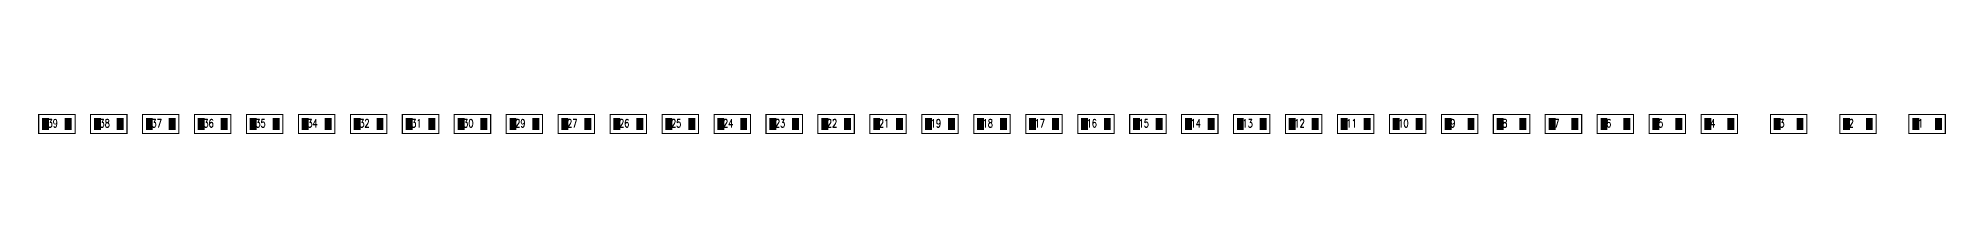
# Model space of a CAD drawing. Extents: x -711 to 95, y -82 to 290.
# Drawn here: x -307.5 to -27.7, y 252.5 to 255.5 of the extents above; entities that cross this region are included whole.
import ezdxf

# ---------------------------------------------------------------- set-up
doc = ezdxf.new("R2010")
doc.units = 0
for name, color, linetype in [('DRIL_PLTE_THRU_01', 96, 'CONTINUOUS'), ('DRIL_PLTE_THRU_02', 255, 'CONTINUOUS'), ('DRIL_PLTE_THRU_03', 3, 'CONTINUOUS'), ('DRIL_PLTE_THRU_04', 136, 'CONTINUOUS'), ('DRIL_PLTE_THRU_05', 176, 'CONTINUOUS'), ('DRIL_PLTE_THRU_06', 16, 'CONTINUOUS'), ('PADS_BOT', 1, 'CONTINUOUS'), ('PADS_INNER', 3, 'CONTINUOUS'), ('PADS_TOP', 3, 'CONTINUOUS'), ('PADS_XR_27', 3, 'CONTINUOUS'), ('PART_NAME_26', 255, 'CONTINUOUS'), ('PART_NAME_27', 3, 'CONTINUOUS'), ('PART_TOP_2DLINE_26', 255, 'CONTINUOUS'), ('PART_TOP_2DLINE_27', 3, 'CONTINUOUS')]:
    doc.layers.add(name, color=color, linetype=linetype)
doc.styles.add('W0$1524', font='simplex', dxfattribs={"width": 0.75})

# ---------------------------------------------------------------- blocks, each defined once
blk = doc.blocks.new('SMOOTH_0$1524')
at = {"const_width": 0.0762}
blk.add_lwpolyline([(-0.0381, 0, 1), (0.0381, 0, 1)], format="xyb", close=True, dxfattribs=at)
blk = doc.blocks.new('PART_BODY_TOP_64')
at = {"layer": 'PART_TOP_2DLINE_26', "const_width": 0.152}
blk.add_lwpolyline([(-2.667, -1.397), (2.667, -1.397), (2.667, 1.397), (-2.667, 1.397), (-2.667, -1.397)], dxfattribs=at)
at = {"layer": 'PART_TOP_2DLINE_27', "const_width": 0.152}
blk.add_lwpolyline([(-2.667, -1.397), (-2.667, 1.397), (2.667, 1.397), (2.667, -1.397), (-2.667, -1.397)], dxfattribs=at)
at = {"layer": 'PART_TOP_2DLINE_26'}
for p in [(-2.667, 1.397), (2.667, 1.397), (-2.667, -1.397), (-2.667, -1.397), (2.667, -1.397)]:
    blk.add_blockref('SMOOTH_0$1524', p, dxfattribs=at)
at = {"layer": 'PART_TOP_2DLINE_27'}
for p in [(-2.667, 1.397), (2.667, 1.397), (-2.667, -1.397), (-2.667, -1.397), (2.667, -1.397)]:
    blk.add_blockref('SMOOTH_0$1524', p, dxfattribs=at)
blk = doc.blocks.new('DRIL_HOLE_0')
blk.add_lwpolyline([(0, 0, 1), (0, 0, 1)], format="xyb", close=True)
blk = doc.blocks.new('PAD_0')
blk.add_lwpolyline([(0, 0, 1), (0, 0, 1)], format="xyb", close=True)
blk = doc.blocks.new('PAD_35')
at = {"const_width": 1.016}
blk.add_lwpolyline([(-0.9017, 0), (0.9017, 0)], dxfattribs=at)
blk = doc.blocks.new('STK_TOP_10')
at = {"layer": 'DRIL_PLTE_THRU_01'}
blk.add_blockref('DRIL_HOLE_0', (0, 0), dxfattribs=at)
at = {"layer": 'DRIL_PLTE_THRU_02'}
blk.add_blockref('DRIL_HOLE_0', (0, 0), dxfattribs=at)
at = {"layer": 'DRIL_PLTE_THRU_03'}
blk.add_blockref('DRIL_HOLE_0', (0, 0), dxfattribs=at)
at = {"layer": 'DRIL_PLTE_THRU_04'}
blk.add_blockref('DRIL_HOLE_0', (0, 0), dxfattribs=at)
at = {"layer": 'DRIL_PLTE_THRU_05'}
blk.add_blockref('DRIL_HOLE_0', (0, 0), dxfattribs=at)
at = {"layer": 'DRIL_PLTE_THRU_06'}
blk.add_blockref('DRIL_HOLE_0', (0, 0), dxfattribs=at)
at = {"layer": 'PADS_BOT'}
blk.add_blockref('PAD_0', (0, 0), dxfattribs=at)
at = {"layer": 'PADS_INNER'}
blk.add_blockref('PAD_0', (0, 0), dxfattribs=at)
at = {"layer": 'PADS_TOP', "rotation": 90}
blk.add_blockref('PAD_35', (0, 0), dxfattribs=at)
at = {"layer": 'PADS_XR_27'}
blk.add_blockref('PAD_0', (0, 0), dxfattribs=at)
blk = doc.blocks.new('SYM_TOP_8')
for name, p in [('PART_BODY_TOP_64', (0, 0)), ('STK_TOP_10', (-1.6764, 0)), ('STK_TOP_10', (1.6764, 0))]:
    blk.add_blockref(name, p)
blk = doc.blocks.new('PART_TOP_72')
blk.add_blockref('SYM_TOP_8', (0, 0))
at = {"layer": 'PART_NAME_26', "style": 'W0$1524', "width": 0.75}
blk.add_text('R1', height=1.173, dxfattribs=at).set_placement((-2.15, -0.47))
at = {"layer": 'PART_NAME_27', "style": 'W0$1524', "width": 0.75}
blk.add_text('R1', height=1.173, dxfattribs=at).set_placement((-2.15, -0.49))
blk = doc.blocks.new('PART_TOP_73')
blk.add_blockref('SYM_TOP_8', (0, 0))
at = {"layer": 'PART_NAME_26', "style": 'W0$1524', "width": 0.75}
blk.add_text('R2', height=1.173, dxfattribs=at).set_placement((-2.15, -0.47))
at = {"layer": 'PART_NAME_27', "style": 'W0$1524', "width": 0.75}
blk.add_text('R2', height=1.173, dxfattribs=at).set_placement((-2.15, -0.49))
blk = doc.blocks.new('PART_TOP_74')
blk.add_blockref('SYM_TOP_8', (0, 0))
at = {"layer": 'PART_NAME_26', "style": 'W0$1524', "width": 0.75}
blk.add_text('R3', height=1.173, dxfattribs=at).set_placement((-2.15, -0.47))
at = {"layer": 'PART_NAME_27', "style": 'W0$1524', "width": 0.75}
blk.add_text('R3', height=1.173, dxfattribs=at).set_placement((-2.15, -0.49))
blk = doc.blocks.new('PART_TOP_75')
blk.add_blockref('SYM_TOP_8', (0, 0))
at = {"layer": 'PART_NAME_26', "style": 'W0$1524', "width": 0.75}
blk.add_text('R4', height=1.173, dxfattribs=at).set_placement((-2.15, -0.47))
at = {"layer": 'PART_NAME_27', "style": 'W0$1524', "width": 0.75}
blk.add_text('R4', height=1.173, dxfattribs=at).set_placement((-2.15, -0.49))
blk = doc.blocks.new('PART_TOP_76')
blk.add_blockref('SYM_TOP_8', (0, 0))
at = {"layer": 'PART_NAME_26', "style": 'W0$1524', "width": 0.75}
blk.add_text('R5', height=1.173, dxfattribs=at).set_placement((-2.15, -0.47))
at = {"layer": 'PART_NAME_27', "style": 'W0$1524', "width": 0.75}
blk.add_text('R5', height=1.173, dxfattribs=at).set_placement((-2.15, -0.49))
blk = doc.blocks.new('PART_TOP_77')
blk.add_blockref('SYM_TOP_8', (0, 0))
at = {"layer": 'PART_NAME_26', "style": 'W0$1524', "width": 0.75}
blk.add_text('R6', height=1.173, dxfattribs=at).set_placement((-2.15, -0.47))
at = {"layer": 'PART_NAME_27', "style": 'W0$1524', "width": 0.75}
blk.add_text('R6', height=1.173, dxfattribs=at).set_placement((-2.15, -0.49))
blk = doc.blocks.new('PART_TOP_78')
blk.add_blockref('SYM_TOP_8', (0, 0))
at = {"layer": 'PART_NAME_26', "style": 'W0$1524', "width": 0.75}
blk.add_text('R7', height=1.173, dxfattribs=at).set_placement((-2.15, -0.47))
at = {"layer": 'PART_NAME_27', "style": 'W0$1524', "width": 0.75}
blk.add_text('R7', height=1.173, dxfattribs=at).set_placement((-2.15, -0.49))
blk = doc.blocks.new('PART_TOP_79')
blk.add_blockref('SYM_TOP_8', (0, 0))
at = {"layer": 'PART_NAME_26', "style": 'W0$1524', "width": 0.75}
blk.add_text('R8', height=1.173, dxfattribs=at).set_placement((-2.15, -0.47))
at = {"layer": 'PART_NAME_27', "style": 'W0$1524', "width": 0.75}
blk.add_text('R8', height=1.173, dxfattribs=at).set_placement((-2.15, -0.49))
blk = doc.blocks.new('PART_TOP_80')
blk.add_blockref('SYM_TOP_8', (0, 0))
at = {"layer": 'PART_NAME_26', "style": 'W0$1524', "width": 0.75}
blk.add_text('R9', height=1.173, dxfattribs=at).set_placement((-2.15, -0.47))
at = {"layer": 'PART_NAME_27', "style": 'W0$1524', "width": 0.75}
blk.add_text('R9', height=1.173, dxfattribs=at).set_placement((-2.15, -0.49))
blk = doc.blocks.new('PART_TOP_81')
blk.add_blockref('SYM_TOP_8', (0, 0))
at = {"layer": 'PART_NAME_26', "style": 'W0$1524', "width": 0.75}
blk.add_text('R10', height=1.173, dxfattribs=at).set_placement((-2.15, -0.47))
at = {"layer": 'PART_NAME_27', "style": 'W0$1524', "width": 0.75}
blk.add_text('R10', height=1.173, dxfattribs=at).set_placement((-2.15, -0.49))
blk = doc.blocks.new('PART_TOP_82')
blk.add_blockref('SYM_TOP_8', (0, 0))
at = {"layer": 'PART_NAME_26', "style": 'W0$1524', "width": 0.75}
blk.add_text('R11', height=1.173, dxfattribs=at).set_placement((-2.15, -0.47))
at = {"layer": 'PART_NAME_27', "style": 'W0$1524', "width": 0.75}
blk.add_text('R11', height=1.173, dxfattribs=at).set_placement((-2.15, -0.49))
blk = doc.blocks.new('PART_TOP_83')
blk.add_blockref('SYM_TOP_8', (0, 0))
at = {"layer": 'PART_NAME_26', "style": 'W0$1524', "width": 0.75}
blk.add_text('R12', height=1.173, dxfattribs=at).set_placement((-2.15, -0.47))
at = {"layer": 'PART_NAME_27', "style": 'W0$1524', "width": 0.75}
blk.add_text('R12', height=1.173, dxfattribs=at).set_placement((-2.15, -0.49))
blk = doc.blocks.new('PART_TOP_84')
blk.add_blockref('SYM_TOP_8', (0, 0))
at = {"layer": 'PART_NAME_26', "style": 'W0$1524', "width": 0.75}
blk.add_text('R13', height=1.173, dxfattribs=at).set_placement((-2.15, -0.47))
at = {"layer": 'PART_NAME_27', "style": 'W0$1524', "width": 0.75}
blk.add_text('R13', height=1.173, dxfattribs=at).set_placement((-2.15, -0.49))
blk = doc.blocks.new('PART_TOP_85')
blk.add_blockref('SYM_TOP_8', (0, 0))
at = {"layer": 'PART_NAME_26', "style": 'W0$1524', "width": 0.75}
blk.add_text('R14', height=1.173, dxfattribs=at).set_placement((-2.15, -0.47))
at = {"layer": 'PART_NAME_27', "style": 'W0$1524', "width": 0.75}
blk.add_text('R14', height=1.173, dxfattribs=at).set_placement((-2.15, -0.49))
blk = doc.blocks.new('PART_TOP_86')
blk.add_blockref('SYM_TOP_8', (0, 0))
at = {"layer": 'PART_NAME_26', "style": 'W0$1524', "width": 0.75}
blk.add_text('R15', height=1.173, dxfattribs=at).set_placement((-2.15, -0.47))
at = {"layer": 'PART_NAME_27', "style": 'W0$1524', "width": 0.75}
blk.add_text('R15', height=1.173, dxfattribs=at).set_placement((-2.15, -0.49))
blk = doc.blocks.new('PART_TOP_87')
blk.add_blockref('SYM_TOP_8', (0, 0))
at = {"layer": 'PART_NAME_26', "style": 'W0$1524', "width": 0.75}
blk.add_text('R16', height=1.173, dxfattribs=at).set_placement((-2.15, -0.47))
at = {"layer": 'PART_NAME_27', "style": 'W0$1524', "width": 0.75}
blk.add_text('R16', height=1.173, dxfattribs=at).set_placement((-2.15, -0.49))
blk = doc.blocks.new('PART_TOP_88')
blk.add_blockref('SYM_TOP_8', (0, 0))
at = {"layer": 'PART_NAME_26', "style": 'W0$1524', "width": 0.75}
blk.add_text('R17', height=1.173, dxfattribs=at).set_placement((-2.15, -0.47))
at = {"layer": 'PART_NAME_27', "style": 'W0$1524', "width": 0.75}
blk.add_text('R17', height=1.173, dxfattribs=at).set_placement((-2.15, -0.49))
blk = doc.blocks.new('PART_TOP_89')
blk.add_blockref('SYM_TOP_8', (0, 0))
at = {"layer": 'PART_NAME_26', "style": 'W0$1524', "width": 0.75}
blk.add_text('R18', height=1.173, dxfattribs=at).set_placement((-2.15, -0.47))
at = {"layer": 'PART_NAME_27', "style": 'W0$1524', "width": 0.75}
blk.add_text('R18', height=1.173, dxfattribs=at).set_placement((-2.15, -0.49))
blk = doc.blocks.new('PART_TOP_90')
blk.add_blockref('SYM_TOP_8', (0, 0))
at = {"layer": 'PART_NAME_26', "style": 'W0$1524', "width": 0.75}
blk.add_text('R19', height=1.173, dxfattribs=at).set_placement((-2.15, -0.47))
at = {"layer": 'PART_NAME_27', "style": 'W0$1524', "width": 0.75}
blk.add_text('R19', height=1.173, dxfattribs=at).set_placement((-2.15, -0.49))
blk = doc.blocks.new('PART_TOP_92')
blk.add_blockref('SYM_TOP_8', (0, 0))
at = {"layer": 'PART_NAME_26', "style": 'W0$1524', "width": 0.75}
blk.add_text('R21', height=1.173, dxfattribs=at).set_placement((-2.15, -0.47))
at = {"layer": 'PART_NAME_27', "style": 'W0$1524', "width": 0.75}
blk.add_text('R21', height=1.173, dxfattribs=at).set_placement((-2.15, -0.49))
blk = doc.blocks.new('PART_TOP_93')
blk.add_blockref('SYM_TOP_8', (0, 0))
at = {"layer": 'PART_NAME_26', "style": 'W0$1524', "width": 0.75}
blk.add_text('R22', height=1.173, dxfattribs=at).set_placement((-2.15, -0.47))
at = {"layer": 'PART_NAME_27', "style": 'W0$1524', "width": 0.75}
blk.add_text('R22', height=1.173, dxfattribs=at).set_placement((-2.15, -0.49))
blk = doc.blocks.new('PART_TOP_94')
blk.add_blockref('SYM_TOP_8', (0, 0))
at = {"layer": 'PART_NAME_26', "style": 'W0$1524', "width": 0.75}
blk.add_text('R23', height=1.173, dxfattribs=at).set_placement((-2.15, -0.47))
at = {"layer": 'PART_NAME_27', "style": 'W0$1524', "width": 0.75}
blk.add_text('R23', height=1.173, dxfattribs=at).set_placement((-2.15, -0.49))
blk = doc.blocks.new('PART_TOP_95')
blk.add_blockref('SYM_TOP_8', (0, 0))
at = {"layer": 'PART_NAME_26', "style": 'W0$1524', "width": 0.75}
blk.add_text('R24', height=1.173, dxfattribs=at).set_placement((-2.15, -0.47))
at = {"layer": 'PART_NAME_27', "style": 'W0$1524', "width": 0.75}
blk.add_text('R24', height=1.173, dxfattribs=at).set_placement((-2.15, -0.49))
blk = doc.blocks.new('PART_TOP_96')
blk.add_blockref('SYM_TOP_8', (0, 0))
at = {"layer": 'PART_NAME_26', "style": 'W0$1524', "width": 0.75}
blk.add_text('R25', height=1.173, dxfattribs=at).set_placement((-2.15, -0.47))
at = {"layer": 'PART_NAME_27', "style": 'W0$1524', "width": 0.75}
blk.add_text('R25', height=1.173, dxfattribs=at).set_placement((-2.15, -0.49))
blk = doc.blocks.new('PART_TOP_97')
blk.add_blockref('SYM_TOP_8', (0, 0))
at = {"layer": 'PART_NAME_26', "style": 'W0$1524', "width": 0.75}
blk.add_text('R26', height=1.173, dxfattribs=at).set_placement((-2.15, -0.47))
at = {"layer": 'PART_NAME_27', "style": 'W0$1524', "width": 0.75}
blk.add_text('R26', height=1.173, dxfattribs=at).set_placement((-2.15, -0.49))
blk = doc.blocks.new('PART_TOP_98')
blk.add_blockref('SYM_TOP_8', (0, 0))
at = {"layer": 'PART_NAME_26', "style": 'W0$1524', "width": 0.75}
blk.add_text('R27', height=1.173, dxfattribs=at).set_placement((-2.15, -0.47))
at = {"layer": 'PART_NAME_27', "style": 'W0$1524', "width": 0.75}
blk.add_text('R27', height=1.173, dxfattribs=at).set_placement((-2.15, -0.49))
blk = doc.blocks.new('PART_TOP_100')
blk.add_blockref('SYM_TOP_8', (0, 0))
at = {"layer": 'PART_NAME_26', "style": 'W0$1524', "width": 0.75}
blk.add_text('R29', height=1.173, dxfattribs=at).set_placement((-2.15, -0.47))
at = {"layer": 'PART_NAME_27', "style": 'W0$1524', "width": 0.75}
blk.add_text('R29', height=1.173, dxfattribs=at).set_placement((-2.15, -0.49))
blk = doc.blocks.new('PART_TOP_101')
blk.add_blockref('SYM_TOP_8', (0, 0))
at = {"layer": 'PART_NAME_26', "style": 'W0$1524', "width": 0.75}
blk.add_text('R30', height=1.173, dxfattribs=at).set_placement((-2.15, -0.47))
at = {"layer": 'PART_NAME_27', "style": 'W0$1524', "width": 0.75}
blk.add_text('R30', height=1.173, dxfattribs=at).set_placement((-2.15, -0.49))
blk = doc.blocks.new('PART_TOP_102')
blk.add_blockref('SYM_TOP_8', (0, 0))
at = {"layer": 'PART_NAME_26', "style": 'W0$1524', "width": 0.75}
blk.add_text('R31', height=1.173, dxfattribs=at).set_placement((-2.15, -0.47))
at = {"layer": 'PART_NAME_27', "style": 'W0$1524', "width": 0.75}
blk.add_text('R31', height=1.173, dxfattribs=at).set_placement((-2.15, -0.49))
blk = doc.blocks.new('PART_TOP_103')
blk.add_blockref('SYM_TOP_8', (0, 0))
at = {"layer": 'PART_NAME_26', "style": 'W0$1524', "width": 0.75}
blk.add_text('R32', height=1.173, dxfattribs=at).set_placement((-2.15, -0.47))
at = {"layer": 'PART_NAME_27', "style": 'W0$1524', "width": 0.75}
blk.add_text('R32', height=1.173, dxfattribs=at).set_placement((-2.15, -0.49))
blk = doc.blocks.new('PART_TOP_105')
blk.add_blockref('SYM_TOP_8', (0, 0))
at = {"layer": 'PART_NAME_26', "style": 'W0$1524', "width": 0.75}
blk.add_text('R34', height=1.173, dxfattribs=at).set_placement((-2.15, -0.47))
at = {"layer": 'PART_NAME_27', "style": 'W0$1524', "width": 0.75}
blk.add_text('R34', height=1.173, dxfattribs=at).set_placement((-2.15, -0.49))
blk = doc.blocks.new('PART_TOP_106')
blk.add_blockref('SYM_TOP_8', (0, 0))
at = {"layer": 'PART_NAME_26', "style": 'W0$1524', "width": 0.75}
blk.add_text('R35', height=1.173, dxfattribs=at).set_placement((-2.15, -0.47))
at = {"layer": 'PART_NAME_27', "style": 'W0$1524', "width": 0.75}
blk.add_text('R35', height=1.173, dxfattribs=at).set_placement((-2.15, -0.49))
blk = doc.blocks.new('PART_TOP_107')
blk.add_blockref('SYM_TOP_8', (0, 0))
at = {"layer": 'PART_NAME_26', "style": 'W0$1524', "width": 0.75}
blk.add_text('R36', height=1.173, dxfattribs=at).set_placement((-2.15, -0.47))
at = {"layer": 'PART_NAME_27', "style": 'W0$1524', "width": 0.75}
blk.add_text('R36', height=1.173, dxfattribs=at).set_placement((-2.15, -0.49))
blk = doc.blocks.new('PART_TOP_108')
blk.add_blockref('SYM_TOP_8', (0, 0))
at = {"layer": 'PART_NAME_26', "style": 'W0$1524', "width": 0.75}
blk.add_text('R37', height=1.173, dxfattribs=at).set_placement((-2.15, -0.47))
at = {"layer": 'PART_NAME_27', "style": 'W0$1524', "width": 0.75}
blk.add_text('R37', height=1.173, dxfattribs=at).set_placement((-2.15, -0.49))
blk = doc.blocks.new('PART_TOP_109')
blk.add_blockref('SYM_TOP_8', (0, 0))
at = {"layer": 'PART_NAME_26', "style": 'W0$1524', "width": 0.75}
blk.add_text('R38', height=1.173, dxfattribs=at).set_placement((-2.15, -0.47))
at = {"layer": 'PART_NAME_27', "style": 'W0$1524', "width": 0.75}
blk.add_text('R38', height=1.173, dxfattribs=at).set_placement((-2.15, -0.49))
blk = doc.blocks.new('PART_TOP_110')
blk.add_blockref('SYM_TOP_8', (0, 0))
at = {"layer": 'PART_NAME_26', "style": 'W0$1524', "width": 0.75}
blk.add_text('R39', height=1.173, dxfattribs=at).set_placement((-2.15, -0.47))
at = {"layer": 'PART_NAME_27', "style": 'W0$1524', "width": 0.75}
blk.add_text('R39', height=1.173, dxfattribs=at).set_placement((-2.15, -0.49))

msp = doc.modelspace()

# ---------------------------------------------------------------- block references
for name, p in [('PART_TOP_110', (-304.8, 254)), ('PART_TOP_109', (-297.18, 254)), ('PART_TOP_108', (-289.56, 254)), ('PART_TOP_107', (-281.94, 254)), ('PART_TOP_106', (-274.32, 254)), ('PART_TOP_105', (-266.7, 254)), ('PART_TOP_103', (-259.08, 254)), ('PART_TOP_102', (-251.46, 254)), ('PART_TOP_101', (-243.84, 254)), ('PART_TOP_100', (-236.22, 254)), ('PART_TOP_98', (-228.6, 254)), ('PART_TOP_97', (-220.98, 254)), ('PART_TOP_96', (-213.36, 254)), ('PART_TOP_95', (-205.74, 254)), ('PART_TOP_94', (-198.12, 254)), ('PART_TOP_93', (-190.5, 254)), ('PART_TOP_92', (-182.88, 254)), ('PART_TOP_90', (-175.26, 254)), ('PART_TOP_89', (-167.64, 254)), ('PART_TOP_88', (-160.02, 254)), ('PART_TOP_87', (-152.4, 254)), ('PART_TOP_86', (-144.78, 254)), ('PART_TOP_85', (-137.16, 254)), ('PART_TOP_84', (-129.54, 254)), ('PART_TOP_83', (-121.92, 254)), ('PART_TOP_82', (-114.3, 254)), ('PART_TOP_81', (-106.68, 254)), ('PART_TOP_80', (-99.06, 254)), ('PART_TOP_79', (-91.44, 254)), ('PART_TOP_78', (-83.82, 254)), ('PART_TOP_77', (-76.2, 254)), ('PART_TOP_76', (-68.58, 254)), ('PART_TOP_75', (-60.96, 254)), ('PART_TOP_74', (-50.8, 254)), ('PART_TOP_73', (-40.64, 254)), ('PART_TOP_72', (-30.48, 254))]:
    msp.add_blockref(name, p)

doc.saveas('drawing.dxf')
